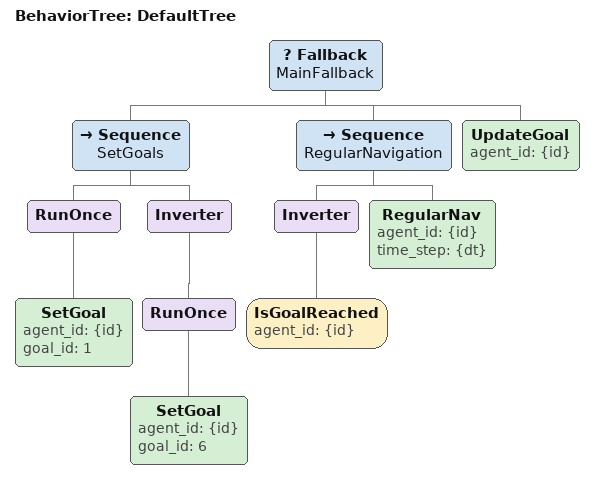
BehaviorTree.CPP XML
<?xml version="1.0" encoding="UTF-8"?>
<!-- https://raw.githubusercontent.com/robotics-upo/hunav_gazebo_wrapper/refs/heads/v2.0/behavior_trees/agents_cafe__agent_1_bt.xml -->
<root main_tree_to_execute="DefaultTree" BTCPP_format="4">

<include ros_pkg="arena_simulation_setup" path="configs/hunav/behavior_trees/BTRegularNav.xml" />

<BehaviorTree ID="DefaultTree">
  <Fallback name="MainFallback">
    <!-- Goal setting Sequence -->
    <Sequence name="SetGoals">
        <RunOnce>
          <SetGoal agent_id="{id}" goal_id="1"/>
        </RunOnce>
        <Inverter>
          <RunOnce>
            <SetGoal agent_id="{id}" goal_id="6"/>
          </RunOnce>
        </Inverter>

    </Sequence>
    <!-- Navigation loop -->
    <Sequence name="RegularNavigation">
      <Inverter>
        <IsGoalReached agent_id="{id}"/>
      </Inverter>
      <RegularNav agent_id="{id}" time_step="{dt}"/>
    </Sequence>
    <!-- Update Goal -->
    <UpdateGoal agent_id="{id}"/>
  </Fallback>
</BehaviorTree>

</root>
